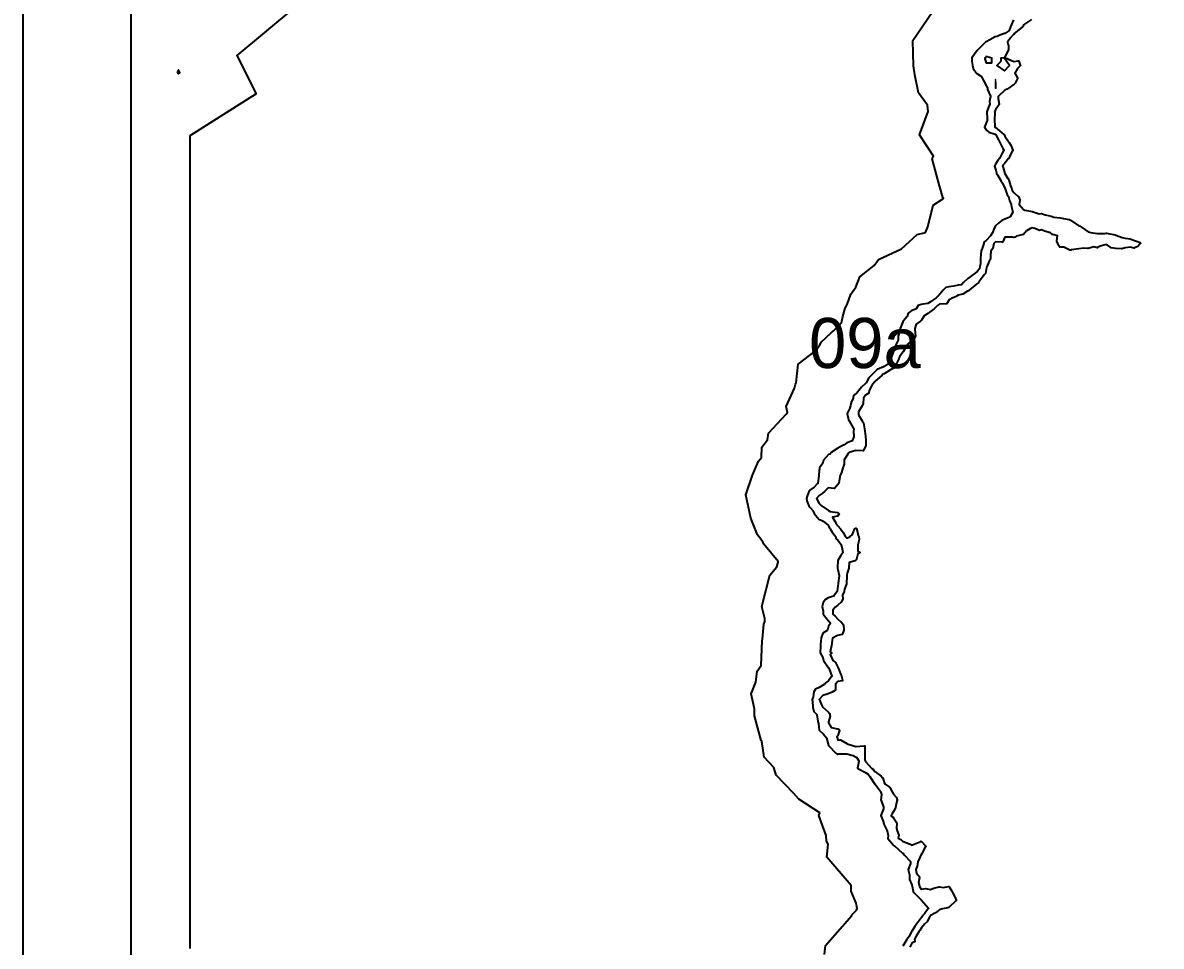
# Model space of a CAD drawing. Header units: millimetres. Extents: x 0 to 500, y 0 to 700.
# Drawn here: x 0 to 136.4, y 362.8 to 473.4 of the extents above; entities that cross this region are included whole.
import ezdxf
from ezdxf.enums import TextEntityAlignment as Align

# ---------------------------------------------------------------- set-up
doc = ezdxf.new("R2010")
doc.units = ezdxf.units.MM
for name, color, linetype in [('CORTE', 1, 'Continuous'), ('GRABADO', 5, 'Continuous'), ('HOJA', 8, 'Continuous')]:
    doc.layers.add(name, color=color, linetype=linetype)

msp = doc.modelspace()

# ---------------------------------------------------------------- linework, layer by layer
at = {"layer": 'CORTE'}
for points in [[(36.05, 478.17), (25.62, 469.48), (27.94, 464.87), (20, 459.84), (20, 459.45), (20, 458.71), (20, 453.52), (20, 452.49), (20, 447.28), (20, 446.22), (20, 445.54), (20, 439.45), (20, 438.8), (20, 432.34), (20, 431.48), (20, 430.64), (20, 429.8), (20, 428.92), (20, 428.03), (20, 427.17), (20, 426.34), (20, 425.48), (20, 424.66), (20, 423.81), (20, 422.99), (20, 422.19), (20, 421.24), (20, 419.52), (20, 418.73), (20, 413.61), (20, 412.84), (20, 410.29), (20, 409.54), (20, 406.15), (20, 405.42), (20, 402.89), (20, 402.17), (20, 401.33), (20, 400.62), (20, 398.94), (20, 398.24), (20, 395.74), (20, 395.05), (20, 394.22), (20, 393.84), (20, 392.56), (20, 390.07), (20, 389.4), (20, 388.41), (20, 384.25), (20, 383.61), (20, 374.82), (20, 374), (20, 372.35), (20, 371.54), (20, 369.9), (20, 369.1), (20, 367.46), (20, 366.71), (20, 365.89), (20, 365.04), (20, 364.19), (20, 363.32), (20, 362.5)], [(96.02, 361.75), (96.16, 362.85), (99.28, 366.44), (99.31, 366.52), (99.68, 366.9), (99.84, 367.09), (99.95, 367.26), (99.8, 367.92), (99.2, 369.36), (99.2, 370.03), (96.31, 373.43), (96.47, 374.97), (96.27, 375.33), (96.21, 376.03), (95.35, 378.43), (95.46, 378.73), (92.96, 380.39), (92.34, 381.04), (90.23, 383.24), (89.97, 384.19), (88.78, 385.4), (88.53, 387.28), (88.42, 387.39), (87.65, 390.37), (87.62, 391.19), (87.22, 393), (87.81, 394.39), (87.95, 395.7), (88.42, 396.39), (88.55, 399.38), (88.58, 399.55), (88.75, 401.34), (88.87, 401.65), (88.87, 402.03), (88.52, 403.44), (89.47, 407.23), (90.3, 408.21), (90.46, 408.76), (90.46, 408.86), (88.76, 410.91), (88.64, 411.2), (87.99, 412.06), (87.2, 414.04), (86.58, 416.85), (87.41, 419.19), (88.1, 420.86), (88.46, 421.32), (88.52, 422.53), (89.18, 423.43), (89.3, 424.22), (91.45, 426.51), (91.58, 426.71), (91.44, 427.41), (92.42, 429.6), (92.54, 430.09), (92.61, 430.25), (92.85, 432.5), (94.92, 434.05), (95.31, 434.58), (95.4, 434.65), (95.66, 435.17), (96.82, 436.23), (97.09, 436.5), (98.04, 437.46), (98.22, 438.2), (98.5, 439.19), (98.72, 439.66), (99.18, 440.86), (99.77, 441.71), (100.27, 442.95), (101.99, 444.3), (102.47, 445.05), (105.26, 446.29), (107.14, 448.04), (108.13, 448.28), (108.38, 448.93), (109.04, 451.55), (110.27, 452.33), (110.18, 452.47), (109.9, 453.47), (109.79, 453.84), (108.9, 457.11), (109.08, 457.43), (107.41, 459.98), (108.43, 462.77), (108.37, 463.52), (107.27, 465.01), (106.84, 467.15), (106.7, 468.22), (106.59, 471.26), (108.93, 474.65)], [(13, 361.73), (13, 363.19), (13, 363.88), (13, 364.62), (13, 365.39), (13, 366.16), (13, 366.92), (13, 367.65), (13, 368.32), (13, 369.79), (13, 370.5), (13, 371.97), (13, 372.7), (13, 374.17), (13, 374.91), (13, 389.01), (13, 389.59), (13, 393.3), (13, 394.2), (13, 394.79), (13, 397.02), (13, 398.17), (13, 398.51), (13, 399.25), (13, 399.86), (13, 402.1), (13, 402.73), (13, 404.23), (13, 404.86), (13, 405.62), (13, 406.26), (13, 408.53), (13, 409.18), (13, 412.21), (13, 412.89), (13, 415.17), (13, 415.86), (13, 420.44), (13, 421.15), (13, 422.68), (13, 423.53), (13, 424.25), (13, 424.98), (13, 425.74), (13, 426.48), (13, 427.25), (13, 427.99), (13, 428.76), (13, 429.55), (13, 430.34), (13, 431.09), (13, 431.85), (13, 432.61), (13, 444.63), (13, 445.22), (13, 450.66), (13, 451.27), (13, 452.22), (13, 456.89), (13, 457.8), (13, 462.45), (13, 463.11), (13, 466.22), (13, 466.89), (13, 470.8), (13, 471.66), (13, 472.44), (13, 473.3), (13, 474.15)], [(120.81, 473.78), (119.86, 473.14), (119.8, 472.95), (119.8, 472.94), (119.79, 472.93), (119.79, 472.93), (119.78, 472.92), (119.78, 472.92), (119.77, 472.91), (119.7, 472.86), (118.74, 472.12), (118.69, 472), (118.69, 472), (118.69, 471.99), (118.69, 471.99), (118.68, 471.98), (118.67, 471.98), (118.67, 471.97), (118.61, 471.93), (118.29, 471.57), (117.95, 471.05), (118.03, 470.75), (118.04, 470.75), (118.04, 470.74), (118.04, 470.74), (118.04, 470.14), (118.04, 470.13), (118.04, 470.12), (118.03, 470.12), (118.03, 470.11), (118.03, 470.11), (117.63, 469.28), (117.63, 469.28), (117.63, 469.27), (117.62, 469.27), (117.62, 469.26), (117.61, 469.26), (117.61, 469.25), (117.53, 469.21), (117.53, 469.2), (117.52, 469.2), (117.51, 469.2), (117.51, 469.2), (117.14, 469.15), (117.14, 468.79), (117.14, 468.78), (117.13, 468.77), (117.13, 468.76), (117.13, 468.76), (117.13, 468.75), (117.12, 468.75), (117.12, 468.74), (117.11, 468.73), (116.65, 468.29), (117.56, 467.62), (118.16, 468.29), (117.61, 469.09), (117.6, 469.09), (117.6, 469.1), (117.6, 469.1), (117.6, 469.11), (117.59, 469.12), (117.59, 469.12), (117.59, 469.13), (117.59, 469.14), (117.6, 469.15), (117.6, 469.15), (117.6, 469.16), (117.61, 469.17), (117.61, 469.17), (117.61, 469.18), (117.62, 469.18), (117.62, 469.19), (117.63, 469.19), (117.64, 469.19), (117.64, 469.2), (117.65, 469.2), (117.66, 469.2), (117.66, 469.2), (117.67, 469.2), (117.68, 469.2), (117.69, 469.2), (117.7, 469.2), (118.69, 468.74), (119.23, 468.83), (119.24, 468.83), (119.24, 468.83), (119.25, 468.83), (119.26, 468.82), (119.27, 468.82), (119.27, 468.82), (119.28, 468.82), (119.29, 468.81), (119.29, 468.81), (119.3, 468.8), (119.3, 468.8), (119.31, 468.79), (119.31, 468.78), (119.31, 468.78), (119.47, 468.31), (119.47, 468.3), (119.48, 468.3), (119.48, 468.29), (119.48, 468.28), (119.48, 468.27), (119.47, 468.27), (119.47, 468.26), (119.47, 468.25), (119.47, 468.25), (119.46, 468.24), (119.46, 468.23), (119.45, 468.23), (119.13, 467.91), (118.83, 467.36), (119.14, 466.79), (119.14, 466.78), (119.14, 466.78), (119.14, 466.77), (119.14, 466.76), (119.14, 466.75), (119.14, 466.75), (119.14, 466.74), (119.14, 466.73), (119.14, 466.72), (118.96, 466.41), (118.95, 466.26), (118.95, 466.26), (118.95, 466.25), (118.94, 466.24), (118.94, 466.24), (118.94, 466.23), (118.94, 466.23), (118.93, 466.22), (118.73, 466.02), (118.73, 466.02), (118.72, 466.02), (117.89, 465.44), (117.89, 465.44), (117.71, 465.35), (117.61, 465.3), (116.81, 464.55), (116.83, 464.34), (116.95, 463.66), (116.95, 463.66), (116.95, 463.65), (116.95, 463.65), (116.95, 463.64), (116.95, 463.63), (116.95, 463.62), (116.94, 463.62), (116.94, 463.61), (116.52, 462.98), (116.43, 462.78), (116.4, 462.72), (116.41, 462.63), (116.41, 462.62), (116.38, 461.8), (116.44, 460.95), (116.44, 460.94), (116.44, 460.94), (116.44, 460.93), (116.44, 460.92), (116.44, 460.91), (116.43, 460.91), (116.42, 460.89), (116.43, 460.88), (116.48, 460.87), (116.49, 460.86), (116.49, 460.86), (116.5, 460.86), (116.5, 460.85), (117.52, 460), (117.53, 460), (117.53, 459.99), (117.54, 459.99), (117.54, 459.98), (117.57, 459.93), (117.63, 459.81), (118.14, 459.06), (118.14, 459.06), (118.34, 458.72), (118.34, 458.71), (118.34, 458.71), (118.56, 458.12), (118.56, 458.11), (118.56, 458.1), (118.56, 458.1), (118.56, 458.09), (118.56, 458.08), (118.56, 458.07), (118.56, 458.07), (118.56, 458.06), (118.55, 458.06), (118.25, 457.55), (118.08, 457.14), (118.08, 457.13), (118.07, 457.13), (118.07, 457.12), (117.63, 456.56), (117.62, 456.56), (117.44, 456.36), (117.36, 456.23), (117.41, 456.07), (117.62, 455.35), (117.63, 455.33), (117.99, 454.72), (118, 454.72), (118.13, 454.42), (118.13, 454.41), (118.31, 453.85), (118.45, 453.49), (118.51, 453.3), (118.73, 453.03), (119.23, 452.59), (119.23, 452.59), (119.24, 452.58), (119.25, 452.57), (119.25, 452.57), (119.4, 452.17), (119.4, 452.17), (119.4, 452.16), (119.4, 452.15), (119.4, 452.15), (119.4, 452.14), (119.32, 451.63), (119.84, 451.03), (120.02, 450.93), (120.92, 450.77), (121.02, 450.76), (121.02, 450.76), (121.03, 450.75), (121.72, 450.51), (122.01, 450.54), (122.01, 450.54), (122.02, 450.54), (122.03, 450.54), (122.03, 450.54), (122.47, 450.39), (123.15, 450.21), (123.48, 450.11), (124.25, 450.04), (124.25, 450.04), (125.28, 449.83), (125.28, 449.83), (125.35, 449.81), (125.35, 449.81), (125.36, 449.81), (125.37, 449.8), (125.39, 449.79), (125.49, 449.74), (125.49, 449.74), (126.5, 449.08), (126.64, 449.02), (126.64, 449.02), (126.65, 449.02), (126.66, 449.01), (126.66, 449.01), (126.79, 448.89), (127.6, 448.33), (127.93, 448.26), (128.69, 448.15), (129.58, 448.15), (129.79, 448.19), (129.8, 448.19), (129.81, 448.19), (129.81, 448.19), (129.82, 448.19), (129.99, 448.13), (130.82, 447.98), (130.82, 447.98), (130.93, 447.95), (130.93, 447.95), (131.67, 447.66), (132.03, 447.57), (132.62, 447.49), (132.62, 447.49), (132.63, 447.49), (133.15, 447.3), (133.38, 447.23), (133.38, 447.23), (133.81, 447.05), (133.81, 447.04), (133.82, 447.04), (133.82, 447.04), (133.83, 447.03), (133.83, 447.02), (133.84, 447.02), (133.84, 447.01), (133.85, 447), (133.85, 447), (133.85, 446.99), (133.85, 446.99), (133.85, 446.98), (133.85, 446.97), (133.85, 446.96), (133.85, 446.95), (133.85, 446.95), (133.84, 446.94), (133.84, 446.94), (133.84, 446.93), (133.57, 446.61), (133.56, 446.61), (133.56, 446.6), (133.55, 446.6), (133.55, 446.59), (133.16, 446.41), (133.16, 446.41), (133.14, 446.4), (133.13, 446.4), (133.13, 446.4), (133.12, 446.4), (132.64, 446.49), (132.03, 446.42), (131.63, 446.31), (131.62, 446.31), (131.61, 446.31), (130.9, 446.36), (130.9, 446.36), (130.34, 446.44), (130.33, 446.44), (130.33, 446.44), (130.32, 446.45), (130.31, 446.45), (129.78, 446.82), (129.03, 446.64), (128.72, 446.45), (128.72, 446.44), (128.7, 446.44), (128.69, 446.44), (128.69, 446.44), (128.68, 446.44), (128.67, 446.44), (128.67, 446.44), (128.26, 446.54), (127.59, 446.34), (127.58, 446.34), (127.58, 446.34), (127.57, 446.34), (127.09, 446.38), (126.47, 446.31), (125.58, 446.17), (125.58, 446.16), (125.35, 446.16), (125.34, 446.17), (125.33, 446.17), (125.33, 446.17), (125.32, 446.17), (125.32, 446.17), (124.69, 446.51), (124.23, 446.51), (124.22, 446.51), (124.22, 446.51), (124.21, 446.52), (124.2, 446.52), (124.2, 446.52), (124.19, 446.53), (124.18, 446.53), (124.18, 446.54), (124, 446.79), (123.99, 446.8), (123.99, 446.8), (123.99, 446.81), (123.99, 446.82), (123.99, 446.82), (123.98, 446.96), (123.86, 447.21), (123.85, 447.21), (123.85, 447.22), (123.85, 447.23), (123.85, 447.24), (123.85, 447.24), (123.85, 447.25), (123.94, 447.85), (123.34, 448.03), (123.34, 448.03), (123.33, 448.04), (123.32, 448.04), (123.09, 448.21), (122.38, 448.43), (122.38, 448.43), (122.01, 448.59), (121.75, 448.52), (121.75, 448.52), (121.74, 448.52), (121.73, 448.52), (121.72, 448.52), (121.72, 448.52), (121.71, 448.53), (121.2, 448.76), (120.91, 448.84), (120.71, 448.76), (120.23, 448.45), (119.84, 448.04), (119.84, 448.04), (119.84, 448.04), (119.83, 448.03), (119.82, 448.03), (119.82, 448.03), (119.81, 448.02), (119.02, 447.84), (118.88, 447.72), (118.87, 447.72), (118.87, 447.71), (118.86, 447.71), (118.85, 447.71), (118.7, 447.66), (118.69, 447.66), (118.68, 447.66), (118.67, 447.66), (118.66, 447.66), (118.52, 447.7), (117.62, 447.7), (117.38, 447.16), (117.38, 447.15), (117.37, 447.15), (117.37, 447.14), (117.36, 447.14), (117.36, 447.13), (117.35, 447.13), (117.34, 447.12), (117.34, 447.12), (117.33, 447.12), (117.32, 447.12), (117.32, 447.12), (117.31, 447.12), (116.49, 447.16), (116.3, 446.94), (116.17, 446.33), (116.17, 446.33), (116.16, 446.32), (116.16, 446.31), (116.16, 446.31), (115.94, 446.02), (115.9, 445.53), (115.9, 445.12), (115.9, 445.12), (115.9, 445.11), (115.9, 445.1), (115.9, 445.1), (115.9, 445.09), (115.89, 445.09), (115.73, 444.83), (115.45, 444.17), (115.42, 444.08), (115.29, 443.36), (115.29, 443.36), (115.29, 443.35), (115.29, 443.34), (115.28, 443.33), (115.2, 443.23), (114.79, 442.71), (114.5, 442.3), (114.5, 442.3), (114.49, 442.29), (114.39, 442.2), (114.39, 442.2), (114.38, 442.19), (114.38, 442.19), (114.28, 442.13), (113.36, 441.37), (113.29, 441.28), (113.29, 441.28), (113.28, 441.27), (113.27, 441.27), (113.27, 441.26), (113.26, 441.26), (113.26, 441.26), (113.15, 441.22), (112.6, 440.89), (112.59, 440.88), (112.58, 440.88), (112.58, 440.88), (112.04, 440.74), (111.82, 440.62), (111.82, 440.61), (111.4, 440.43), (110.95, 440.18), (110.69, 439.76), (110.68, 439.75), (110.68, 439.74), (110.67, 439.74), (110.67, 439.74), (110.66, 439.73), (110.65, 439.73), (110.65, 439.73), (110.64, 439.72), (110.63, 439.72), (110.63, 439.72), (109.81, 439.69), (109.56, 439.51), (109.17, 439.14), (109.17, 439.13), (108.72, 438.81), (108.38, 438.58), (108.38, 438.58), (107.96, 438.3), (107.63, 437.77), (107.62, 437.77), (107.62, 437.76), (107.62, 437.76), (107.51, 437.66), (107.51, 437.66), (106.99, 437.27), (106.84, 436.78), (106.89, 436.17), (106.92, 435.87), (106.92, 435.86), (106.92, 435.85), (106.92, 435.85), (106.92, 435.84), (106.92, 435.84), (106.91, 435.83), (106.8, 435.59), (106.79, 435.59), (106.79, 435.58), (106.79, 435.58), (106.78, 435.57), (106.77, 435.57), (106.77, 435.56), (106.5, 435.42), (106, 434.89), (105.8, 434.57), (105.43, 433.97), (105.4, 433.93), (105.4, 433.93), (105.01, 433.38), (104.89, 433.05), (104.89, 433.05), (104.47, 432.27), (104.42, 432.13), (104.42, 432.13), (104.42, 432.12), (104.41, 432.11), (104.41, 432.11), (104.35, 432.05), (104.35, 432.04), (104.35, 432.04), (104.28, 431.98), (104.27, 431.98), (104.26, 431.97), (103.91, 431.8), (103.15, 431.35), (103.15, 431.34), (103.02, 431.29), (102.91, 431.18), (102.06, 430.4), (101.98, 430.33), (101.95, 430.27), (101.94, 430.26), (101.94, 430.26), (101.68, 429.94), (101.39, 429.35), (101.35, 429.05), (101.35, 429.04), (101.35, 429.03), (101.34, 429.03), (101.34, 429.02), (101.34, 429.02), (101.33, 429.01), (101.33, 429), (101.32, 429), (100.95, 428.77), (100.69, 428.42), (100.65, 427.78), (100.65, 427.78), (100.65, 427.77), (100.64, 427.76), (100.53, 427.49), (100.53, 427.49), (100.1, 426.78), (100.1, 426.6), (100.1, 426.59), (100.1, 426.59), (100.08, 426.43), (100.53, 425.71), (100.68, 425.48), (100.69, 425.47), (100.69, 425.47), (100.69, 425.46), (100.69, 425.46), (100.8, 424.76), (100.94, 423.85), (100.94, 423.85), (100.94, 423.82), (100.94, 423.82), (100.94, 423.81), (100.94, 423.8), (100.94, 423.8), (100.94, 423.78), (100.97, 423.4), (100.97, 423.4), (100.99, 422.89), (100.99, 422.89), (100.99, 422.88), (100.99, 422.88), (100.97, 422.77), (100.96, 422.77), (100.96, 422.76), (100.7, 422.15), (100.7, 422.15), (100.69, 422.14), (100.69, 422.14), (100.69, 422.13), (100.68, 422.12), (100.67, 422.12), (100.67, 422.12), (100.66, 422.11), (100.65, 422.11), (100.64, 422.11), (100.64, 422.11), (100.63, 422.11), (99.79, 422.14), (98.96, 421.9), (98.87, 421.8), (98.73, 421.57), (98.73, 421.57), (98.36, 421.02), (98.36, 420.44), (98.36, 420.43), (98.35, 420.43), (98.35, 420.42), (98.35, 420.41), (98.35, 420.41), (98.2, 420.09), (98.06, 419.53), (98.06, 419.52), (98.06, 419.51), (97.88, 419.16), (97.85, 419), (97.72, 418.25), (97.72, 418.24), (97.71, 418.23), (97.71, 418.23), (97.71, 418.22), (97.62, 418.09), (97.62, 418.09), (97.23, 417.61), (97.23, 417.6), (97.22, 417.6), (97.22, 417.59), (97.21, 417.59), (97.2, 417.59), (97.2, 417.58), (97.19, 417.58), (97.18, 417.58), (97.18, 417.58), (97.17, 417.58), (97.16, 417.58), (96.47, 417.68), (96.07, 417.28), (96.07, 417.28), (95.73, 416.98), (95.73, 416.98), (95.39, 416.75), (95.08, 416.4), (95.4, 415.79), (95.53, 415.64), (95.62, 415.54), (96.49, 414.96), (96.71, 414.83), (97.57, 414.73), (97.57, 414.73), (97.58, 414.73), (97.59, 414.73), (97.59, 414.72), (97.6, 414.72), (97.73, 414.61), (97.73, 414.61), (97.74, 414.6), (97.74, 414.6), (97.75, 414.59), (97.75, 414.58), (97.75, 414.58), (97.75, 414.57), (97.76, 414.56), (97.76, 414.56), (97.76, 414.55), (97.76, 414.54), (97.75, 414.53), (97.75, 414.53), (97.75, 414.52), (97.75, 414.52), (97.62, 414.32), (97.62, 414.31), (97.61, 414.31), (97.61, 414.3), (97.6, 414.3), (97.6, 414.29), (97.59, 414.29), (97.58, 414.29), (97.58, 414.29), (96.98, 414.16), (97.27, 413.67), (97.28, 413.66), (97.28, 413.66), (97.36, 413.44), (97.62, 413.13), (97.95, 412.75), (97.95, 412.75), (98.24, 412.34), (98.24, 412.33), (98.53, 411.82), (98.69, 411.63), (99.08, 411.84), (99.39, 412.1), (99.61, 412.73), (99.61, 412.73), (99.62, 412.74), (99.62, 412.75), (99.63, 412.76), (99.64, 412.76), (99.74, 412.83), (99.75, 412.83), (99.75, 412.84), (99.76, 412.84), (99.77, 412.84), (99.77, 412.84), (99.78, 412.84), (99.79, 412.84), (99.8, 412.84), (99.8, 412.84), (99.81, 412.84), (99.82, 412.83), (99.82, 412.83), (99.83, 412.83), (99.83, 412.82), (99.84, 412.82), (99.89, 412.75), (99.9, 412.74), (99.9, 412.73), (99.91, 412.72), (99.91, 412.72), (100.04, 411.96), (100.14, 411.82), (100.14, 411.81), (100.14, 411.8), (100.15, 411.8), (100.15, 411.79), (100.19, 411.51), (100.19, 411.5), (100.19, 411.5), (100.19, 411.49), (100.19, 411.48), (100.01, 410.84), (100.01, 410.1), (100.22, 409.99), (100.23, 409.99), (100.23, 409.98), (100.24, 409.98), (100.24, 409.97), (100.25, 409.97), (100.25, 409.96), (100.26, 409.95), (100.26, 409.95), (100.26, 409.94), (100.26, 409.93), (100.26, 409.92), (100.26, 409.92), (100.26, 409.91), (100.26, 409.9), (100.25, 409.89), (100.25, 409.89), (100.25, 409.88), (100.24, 409.87), (100.24, 409.87), (100.23, 409.86), (100.23, 409.86), (100.22, 409.86), (100, 409.75), (99.85, 409.12), (99.85, 409.11), (99.85, 409.11), (99.85, 409.1), (99.84, 409.09), (99.84, 409.09), (99.71, 408.95), (99.71, 408.94), (99.7, 408.94), (99.7, 408.93), (99.69, 408.93), (99.68, 408.93), (99.68, 408.93), (98.99, 408.73), (98.93, 408.06), (98.93, 408.06), (98.93, 408.05), (98.74, 407.46), (98.68, 407.2), (98.69, 407.16), (98.69, 407.15), (98.69, 407.14), (98.69, 407.14), (98.69, 407.09), (98.65, 406.21), (98.65, 406.21), (98.65, 406.2), (98.65, 406.19), (98.41, 405.55), (98.38, 405.28), (98.38, 405.28), (98.38, 405.27), (98.38, 405.26), (98.17, 404.8), (98.22, 404.37), (98.22, 404.37), (98.22, 404.36), (98.22, 404.35), (98.22, 404.34), (98.21, 404.34), (98.21, 404.33), (98.03, 403.99), (98.03, 403.99), (98.02, 403.98), (98.02, 403.98), (98.01, 403.97), (97.61, 403.61), (97.6, 403.61), (97.29, 403.39), (97.02, 403), (97.02, 402.55), (97.3, 402.32), (97.3, 402.31), (97.31, 402.31), (97.61, 401.96), (97.99, 401.64), (98, 401.64), (98, 401.64), (98.3, 401.28), (98.3, 401.27), (98.31, 401.26), (98.31, 401.25), (98.31, 401.25), (98.31, 401.24), (98.31, 401.23), (98.34, 400.66), (98.34, 400.66), (98.34, 400.65), (98.34, 400.64), (98.34, 400.64), (98.19, 400.17), (98.18, 400.16), (98.18, 400.16), (98.18, 400.15), (98.17, 400.15), (98.17, 400.14), (98.16, 400.14), (98.16, 400.13), (98.15, 400.13), (98.14, 400.12), (97.58, 399.98), (96.96, 399.68), (96.93, 399.38), (96.88, 398.8), (96.88, 398.79), (96.69, 398.04), (96.84, 397.94), (96.84, 397.94), (96.84, 397.93), (96.85, 397.93), (96.85, 397.92), (96.86, 397.92), (96.86, 397.91), (96.86, 397.9), (96.86, 397.89), (96.87, 397.89), (96.87, 397.88), (96.87, 397.87), (96.86, 397.87), (96.86, 397.86), (96.86, 397.85), (96.86, 397.85), (96.85, 397.84), (96.85, 397.83), (96.84, 397.83), (96.84, 397.82), (96.84, 397.82), (96.7, 397.72), (97, 397), (97.31, 396.77), (97.32, 396.77), (97.32, 396.76), (97.33, 396.76), (97.33, 396.75), (97.63, 396.19), (97.63, 396.19), (97.69, 396.06), (97.69, 396.05), (97.93, 395.39), (98.07, 395.14), (98.07, 395.13), (98.07, 395.13), (98.07, 395.12), (98.19, 394.65), (98.19, 394.65), (98.19, 394.64), (98.19, 394.63), (98.19, 394.63), (98.19, 394.62), (98.19, 394.61), (98.19, 394.61), (98.18, 394.6), (98.18, 394.59), (98.17, 394.59), (98.17, 394.58), (98.16, 394.58), (98.16, 394.57), (98.15, 394.57), (98.14, 394.56), (98.13, 394.56), (97.6, 394.48), (97.35, 394.15), (97.35, 393.49), (97.35, 393.48), (97.35, 393.47), (97.34, 393.47), (97.34, 393.46), (97.34, 393.45), (97.33, 393.45), (97.33, 393.44), (97.32, 393.43), (97.32, 393.43), (97.32, 393.43), (96.95, 393.19), (96.94, 393.18), (96.94, 393.18), (96.47, 392.99), (96.47, 392.99), (95.82, 392.81), (95.4, 392.32), (95.4, 392.32), (95.41, 392.28), (95.67, 391.66), (95.8, 391.44), (96.5, 390.78), (96.64, 390.63), (96.64, 390.63), (96.65, 390.62), (96.65, 390.61), (96.66, 390.6), (96.66, 390.6), (96.66, 390.59), (96.66, 390.58), (96.66, 390.48), (96.69, 390.34), (96.69, 390.34), (96.69, 390.33), (96.69, 390.32), (96.69, 390.32), (96.69, 390.31), (96.52, 389.63), (96.5, 389.55), (96.51, 389.53), (96.84, 388.97), (97.58, 388.8), (97.58, 388.8), (97.59, 388.79), (97.6, 388.79), (97.77, 388.68), (97.77, 388.68), (97.78, 388.67), (97.78, 388.67), (97.79, 388.66), (97.79, 388.65), (97.79, 388.65), (97.8, 388.64), (97.8, 388.63), (97.8, 388.63), (97.8, 388.62), (97.8, 388.61), (97.8, 388.6), (97.8, 388.6), (97.63, 388.01), (97.63, 388), (97.63, 387.99), (97.62, 387.99), (97.62, 387.98), (97.49, 387.82), (97.55, 387.73), (97.55, 387.73), (97.56, 387.72), (97.56, 387.71), (97.56, 387.71), (97.57, 387.66), (97.62, 387.44), (97.87, 387.49), (97.87, 387.5), (97.88, 387.5), (97.89, 387.5), (97.9, 387.49), (97.91, 387.49), (97.91, 387.49), (97.92, 387.49), (98.71, 387.03), (98.84, 386.95), (99.25, 386.84), (99.79, 386.67), (100.79, 386.76), (100.8, 386.76), (100.81, 386.76), (100.81, 386.76), (100.82, 386.76), (100.83, 386.75), (100.84, 386.75), (100.84, 386.75), (100.84, 386.74), (100.85, 386.74), (100.86, 386.73), (100.86, 386.73), (100.86, 386.72), (100.87, 386.71), (100.87, 386.71), (100.87, 386.7), (100.87, 386.69), (100.87, 386.69), (100.87, 385.01), (100.91, 384.95), (100.92, 384.95), (100.92, 384.94), (100.92, 384.93), (100.92, 384.92), (100.92, 384.92), (100.92, 384.91), (100.92, 384.91), (100.92, 384.9), (100.92, 384.89), (100.95, 384.87), (100.95, 384.87), (101.68, 384.04), (101.89, 383.92), (101.89, 383.91), (101.9, 383.91), (101.9, 383.9), (101.91, 383.9), (102.06, 383.69), (102.79, 383.12), (102.97, 382.95), (102.98, 382.95), (102.98, 382.94), (102.99, 382.93), (102.99, 382.93), (102.99, 382.92), (103.18, 382.37), (103.3, 382.18), (103.81, 381.81), (103.82, 381.8), (103.83, 381.79), (103.83, 381.79), (103.83, 381.78), (104.11, 381.24), (104.29, 380.96), (104.62, 380.61), (104.62, 380.61), (104.63, 380.6), (104.63, 380.59), (104.63, 380.59), (104.64, 380.58), (104.72, 380.3), (104.72, 380.3), (104.72, 380.29), (104.72, 380.28), (104.72, 380.27), (104.72, 380.27), (104.72, 380.26), (104.64, 379.98), (104.53, 379.34), (104.53, 379.33), (104.53, 379.33), (104.52, 379.32), (104.29, 378.9), (104.29, 378.89), (104.09, 378.57), (104.02, 378.43), (104.08, 378.3), (104.27, 378.17), (104.28, 378.17), (104.28, 378.16), (104.29, 378.16), (104.29, 378.15), (104.67, 377.54), (104.67, 377.53), (104.68, 377.52), (104.68, 377.52), (104.68, 377.51), (104.68, 377.5), (104.68, 377.5), (104.63, 376.86), (104.73, 376.6), (104.93, 376.07), (104.93, 376.07), (104.94, 376.06), (104.94, 376.05), (104.94, 376.05), (104.94, 376.04), (104.94, 376.03), (104.93, 376.03), (104.83, 375.69), (105.16, 375.54), (105.17, 375.54), (105.18, 375.53), (105.18, 375.53), (105.38, 375.34), (106.27, 374.97), (106.46, 374.88), (106.58, 374.92), (107.54, 375.32), (107.54, 375.32), (107.55, 375.32), (107.56, 375.33), (107.57, 375.33), (107.57, 375.33), (107.58, 375.32), (107.59, 375.32), (107.6, 375.32), (107.61, 375.31), (107.61, 375.31), (107.62, 375.3), (108.12, 374.77), (108.12, 374.77), (108.12, 374.76), (108.13, 374.76), (108.13, 374.75), (108.13, 374.74), (108.14, 374.73), (108.14, 374.73), (108.14, 374.72), (108.14, 374.71), (108.13, 374.71), (108.13, 374.7), (108.13, 374.69), (108.13, 374.69), (107.63, 373.79), (107.62, 373.78), (107.62, 373.78), (107.62, 373.78), (107.61, 373.77), (107.61, 373.77), (107.61, 373.76), (107.61, 373.75), (107.61, 373.75), (107.22, 372.85), (107.13, 372.35), (107.12, 372.35), (107.12, 372.34), (106.95, 371.94), (107.06, 371.5), (107.39, 371.06), (107.39, 371.05), (107.4, 371.05), (107.4, 371.04), (107.4, 371.04), (107.4, 371.03), (107.4, 371.02), (107.4, 371.01), (107.4, 371.01), (107.4, 371), (107.26, 370.41), (107.35, 370.11), (107.35, 370.11), (107.39, 369.92), (107.6, 369.61), (108.15, 369.68), (108.16, 369.68), (108.67, 369.56), (109.25, 369.74), (109.76, 369.89), (109.77, 369.89), (109.78, 369.89), (109.79, 369.89), (109.79, 369.89), (109.8, 369.89), (110.24, 369.79), (110.88, 369.92), (110.89, 369.92), (110.9, 369.92), (110.91, 369.92), (110.91, 369.92), (110.92, 369.92), (110.93, 369.91), (110.93, 369.91), (110.94, 369.91), (110.95, 369.9), (110.95, 369.9), (110.96, 369.89), (110.96, 369.89), (111.24, 369.44), (111.24, 369.43), (111.37, 369.2), (111.67, 368.61), (111.68, 368.6), (111.79, 368.26), (111.79, 368.26), (111.8, 368.25), (111.8, 368.24), (111.8, 368.23), (111.8, 368.23), (111.79, 368.22), (111.79, 368.21), (111.79, 368.21), (111.78, 368.2), (111.78, 368.19), (111.78, 368.19), (111.77, 368.19), (110.95, 367.42), (110.94, 367.42), (110.94, 367.42), (110.93, 367.41), (110.78, 367.36), (110.78, 367.36), (110.15, 367.24), (109.82, 367.16), (109.33, 366.75), (109.32, 366.75), (109.32, 366.74), (108.72, 366.43), (108.65, 366.34), (108.35, 365.75), (108.35, 365.74), (108.34, 365.74), (108.34, 365.73), (108.01, 365.41), (107.62, 364.95), (107.43, 364.65), (107.33, 364.49), (107, 363.97), (106.81, 363.59), (106.84, 363.35), (106.84, 363.34), (106.84, 363.34), (106.84, 363.33), (106.84, 363.32), (106.84, 363.31), (106.83, 363.3), (106.83, 363.3), (106.82, 363.29), (106.82, 363.28), (106.81, 363.28), (106.81, 363.28), (106.8, 363.28), (106.5, 363.14), (106.24, 362.66)]]:
    msp.add_lwpolyline(points, dxfattribs=at)
for points in [[(115.24, 469.08), (115.4, 468.61), (116.08, 468.61), (116.08, 469.15), (115.52, 469.31), (115.39, 469.37), (115.35, 469.2), (115.23, 469.16), (115.24, 469.08)], [(116.53, 466.57), (116.51, 466.57), (116.5, 466.53), (116.53, 466.57)], [(116.51, 465.53), (116.55, 465.55), (116.55, 466.26), (116.51, 466.31), (116.51, 465.53)]]:
    msp.add_lwpolyline(points, close=True, dxfattribs=at)
at = {"layer": 'GRABADO'}
for points in [[(13, 362.5), (13, 363.32), (13, 364.19), (13, 365.04), (13, 365.89), (13, 366.71), (13, 367.46), (13, 369.1), (13, 369.9), (13, 371.54), (13, 372.35), (13, 374), (13, 374.82), (13, 383.61), (13, 384.25), (13, 388.41), (13, 389.4), (13, 390.07), (13, 392.56), (13, 393.84), (13, 394.22), (13, 395.05), (13, 395.74), (13, 398.24), (13, 398.94), (13, 400.62), (13, 401.33), (13, 402.17), (13, 402.89), (13, 405.42), (13, 406.15), (13, 409.54), (13, 410.29), (13, 412.84), (13, 413.61), (13, 418.73), (13, 419.52), (13, 421.24), (13, 422.19), (13, 422.99), (13, 423.81), (13, 424.66), (13, 425.48), (13, 426.34), (13, 427.17), (13, 428.03), (13, 428.92), (13, 429.8), (13, 430.64), (13, 431.48), (13, 432.34), (13, 438.8), (13, 439.45), (13, 445.54), (13, 446.22), (13, 447.28), (13, 452.49), (13, 453.52), (13, 458.71), (13, 459.45), (13, 462.92), (13, 463.68), (13, 468.04), (13, 469.01), (13, 469.88), (13, 470.84), (13, 471.79), (13, 472.57), (13, 488.16)], [(118.66, 473.74), (118.31, 472.89), (118.14, 472.47), (118.13, 472.46), (118.13, 472.46), (118.13, 472.45), (118.12, 472.45), (118.12, 472.44), (118.11, 472.44), (117.61, 472.09), (117.6, 472.09), (117.6, 472.09), (117.59, 472.09), (117.03, 471.92), (116.69, 471.75), (116.69, 471.75), (116.68, 471.75), (116.67, 471.75), (116.48, 471.71), (115.81, 471.35), (115.38, 471.1), (115.38, 471.09), (115.37, 471.09), (115.31, 471.07), (115.25, 471.01), (114.29, 470.09), (113.67, 469.19), (113.68, 468.81), (113.75, 468.3), (113.83, 467.92), (114.2, 467.4), (114.28, 467.31), (114.81, 466.94), (114.82, 466.94), (114.82, 466.93), (114.83, 466.93), (114.83, 466.92), (114.84, 466.92), (115.07, 466.47), (115.41, 465.81), (115.52, 465.64), (115.52, 465.63), (115.53, 465.63), (115.53, 465.62), (115.53, 465.61), (115.53, 465.6), (115.53, 465.6), (115.53, 465.51), (115.55, 465.41), (115.89, 464.61), (115.89, 464.6), (115.9, 464.59), (115.9, 464.58), (115.9, 464.58), (115.9, 464.57), (115.9, 464.57), (115.78, 463.95), (115.81, 463.66), (115.81, 463.66), (115.81, 463.65), (115.81, 463.64), (115.81, 463.63), (115.81, 463.63), (115.81, 463.62), (115.7, 463.39), (115.46, 462.72), (115.52, 461.89), (115.52, 461.88), (115.52, 461.8), (115.53, 461.71), (115.53, 461.71), (115.52, 461.7), (115.52, 461.7), (115.52, 461.69), (115.52, 461.68), (115.52, 461.68), (115.41, 461.5), (115.19, 460.88), (115.4, 460.56), (115.7, 460.27), (116.48, 460.05), (116.49, 460.05), (116.49, 460.04), (116.5, 460.04), (116.5, 460.04), (116.54, 460), (116.55, 460), (116.55, 459.99), (116.56, 459.99), (116.56, 459.98), (116.87, 459.35), (117.04, 459.06), (117.04, 459.05), (117.37, 458.35), (117.49, 458.13), (117.49, 458.12), (117.49, 458.12), (117.49, 458.11), (117.49, 458.1), (117.49, 458.09), (117.49, 458.09), (117.49, 458.08), (117.49, 458.07), (117.49, 458.07), (117.48, 458.06), (117.48, 458.06), (117.31, 457.79), (116.98, 457.13), (116.98, 457.13), (116.98, 457.12), (116.97, 457.12), (116.77, 456.91), (116.52, 456.47), (116.39, 456.23), (116.53, 455.72), (116.62, 455.41), (116.64, 455.35), (116.75, 455.16), (117.19, 454.43), (117.35, 454.19), (117.35, 454.19), (117.35, 454.18), (117.64, 453.49), (117.64, 453.49), (117.64, 453.48), (117.88, 452.78), (118.04, 452.58), (118.04, 452.58), (118.04, 452.57), (118.05, 452.56), (118.05, 452.56), (118.17, 452.12), (118.38, 451.64), (118.38, 451.63), (118.38, 451.62), (118.38, 451.62), (118.4, 451.33), (118.56, 450.7), (118.56, 450.69), (118.56, 450.69), (118.56, 450.68), (118.56, 450.67), (118.56, 450.66), (118.56, 450.66), (118.55, 450.65), (118.55, 450.64), (118.24, 450.14), (118.23, 450.13), (118.23, 450.13), (118.22, 450.12), (118.21, 450.12), (118.21, 450.11), (118.21, 450.11), (117.6, 449.85), (117.28, 449.69), (116.88, 449.38), (116.51, 449.06), (116.34, 448.8), (116.13, 448.21), (116.12, 448.2), (116.12, 448.2), (115.92, 447.86), (115.92, 447.86), (115.91, 447.86), (115.4, 447.3), (115.39, 447.3), (115.39, 447.29), (115.39, 447.29), (115.15, 447.14), (115.11, 446.96), (115.11, 446.95), (114.99, 446.6), (114.99, 446.6), (114.77, 446.04), (114.76, 445.67), (114.76, 445.67), (114.69, 445.12), (114.69, 444.52), (114.69, 444.51), (114.69, 444.5), (114.62, 444.18), (114.58, 443.95), (114.58, 443.95), (114.58, 443.94), (114.58, 443.93), (114.57, 443.92), (114.29, 443.58), (114.29, 443.57), (114.28, 443.56), (113.8, 443.21), (113.46, 442.97), (113.17, 442.75), (112.68, 442.29), (112.41, 442.01), (112.41, 442), (112.4, 442), (112.39, 441.99), (112.39, 441.99), (112.38, 441.99), (112.37, 441.98), (112.02, 441.95), (111.52, 441.85), (111.52, 441.85), (110.91, 441.75), (110.56, 441.66), (110.25, 441.37), (109.84, 440.88), (109.62, 440.63), (109.61, 440.62), (109.38, 440.43), (109.38, 440.43), (108.72, 439.97), (108.72, 439.97), (108.4, 439.76), (108.39, 439.76), (108.38, 439.76), (108.38, 439.76), (108.37, 439.76), (107.58, 439.66), (107.24, 439.51), (107, 439.13), (106.99, 439.12), (106.99, 439.12), (106.98, 439.11), (106.97, 439.1), (106.97, 439.1), (106.97, 439.1), (106.96, 439.1), (106.49, 438.92), (106.06, 438.59), (105.91, 438.2), (105.9, 438.19), (105.9, 438.19), (105.9, 438.18), (105.49, 437.67), (105.41, 437.55), (105.18, 436.95), (105.18, 436.95), (105.09, 436.76), (104.99, 436.42), (104.86, 435.85), (104.86, 435.4), (104.86, 435.39), (104.85, 435.39), (104.85, 435.38), (104.85, 435.37), (104.85, 435.37), (104.61, 434.9), (104.3, 434.18), (104.25, 434.03), (104.25, 434), (104.25, 433.97), (104.25, 433.97), (104.25, 433.96), (104.25, 433.95), (104.25, 433.95), (104.25, 433.94), (103.94, 433.06), (103.94, 433.05), (103.71, 432.61), (103.71, 432.6), (103.7, 432.59), (103.7, 432.59), (103.7, 432.59), (103.69, 432.58), (103.16, 432.21), (103.15, 432.21), (102.91, 432.09), (102.9, 432.09), (102.34, 431.85), (102.06, 431.57), (101.67, 431.18), (101.67, 431.18), (101.33, 430.87), (101.03, 430.27), (101.03, 430.26), (101.02, 430.26), (100.95, 430.17), (100.95, 430.16), (100.94, 430.16), (100.44, 429.75), (100.14, 429.33), (100.14, 429.33), (99.84, 428.99), (99.83, 428.98), (99.48, 428.72), (99.45, 428.44), (99.45, 428.43), (99.45, 428.43), (99.45, 428.42), (99.22, 427.9), (99.13, 427.51), (99.12, 427.5), (99.04, 427.25), (99.04, 427.24), (98.75, 426.59), (98.9, 425.83), (98.97, 425.71), (99.17, 425.34), (99.51, 424.78), (99.51, 424.78), (99.52, 424.77), (99.52, 424.76), (99.52, 424.76), (99.52, 424.75), (99.52, 424.74), (99.52, 424.74), (99.48, 424.43), (99.53, 423.82), (99.53, 423.82), (99.53, 423.81), (99.52, 423.8), (99.52, 423.8), (99.52, 423.79), (99.32, 423.31), (99.31, 423.3), (99.3, 423.29), (99.29, 423.28), (99.29, 423.27), (99.28, 423.27), (99.27, 423.27), (98.7, 423.06), (98.36, 422.83), (98.36, 422.83), (97.9, 422.58), (97.9, 422.58), (97.6, 422.43), (96.82, 421.91), (96.72, 421.75), (96.72, 421.74), (96.71, 421.74), (96.71, 421.74), (96.7, 421.73), (96.7, 421.73), (96.69, 421.72), (96.49, 421.65), (95.89, 421.01), (95.83, 420.67), (95.83, 420.67), (95.83, 420.66), (95.83, 420.65), (95.82, 420.65), (95.82, 420.64), (95.41, 420.09), (95.36, 419.22), (95.36, 419.18), (95.36, 419.18), (95.36, 419.17), (95.36, 419.16), (95.36, 419.16), (95.33, 419.11), (95.22, 418.25), (95.22, 418.24), (95.22, 418.23), (95.21, 418.23), (95.21, 418.22), (95.21, 418.21), (95.2, 418.21), (94.8, 417.77), (94.79, 417.77), (94.28, 417.39), (94.2, 417.3), (93.94, 416.67), (93.85, 416.4), (93.91, 416.11), (94.15, 415.52), (94.28, 415.34), (94.66, 414.92), (94.66, 414.91), (94.67, 414.91), (94.67, 414.9), (94.8, 414.59), (95.38, 413.9), (95.54, 413.85), (95.54, 413.85), (95.55, 413.85), (95.86, 413.7), (95.86, 413.69), (95.87, 413.69), (96.5, 413.16), (96.5, 413.16), (96.51, 413.16), (96.51, 413.15), (96.51, 413.14), (96.52, 413.14), (96.63, 412.83), (96.7, 412.75), (96.7, 412.75), (96.95, 412.38), (97.38, 411.82), (97.38, 411.82), (97.38, 411.81), (97.39, 411.8), (97.39, 411.8), (97.39, 411.79), (97.39, 411.78), (97.39, 411.77), (97.39, 411.6), (97.61, 411.4), (97.61, 411.4), (97.62, 411.39), (98.01, 410.89), (98.01, 410.89), (98.01, 410.88), (98.01, 410.88), (98.02, 410.87), (98.14, 410.36), (98.21, 409.94), (98.21, 409.93), (98.21, 409.92), (98.21, 409.92), (98.21, 409.91), (98.21, 409.9), (98.21, 409.89), (98.2, 409.89), (98.2, 409.88), (97.99, 409.58), (97.63, 408.97), (97.58, 408.11), (97.58, 408.11), (97.58, 408.1), (97.57, 408.09), (97.57, 408.07), (97.57, 408.05), (97.63, 407.9), (97.63, 407.89), (97.63, 407.89), (97.77, 407.16), (97.77, 407.15), (97.78, 407.14), (97.77, 407.14), (97.67, 406.24), (97.67, 406.21), (97.67, 406.21), (97.67, 406.2), (97.67, 406.19), (97.66, 406.18), (97.63, 405.92), (97.63, 405.92), (97.53, 405.28), (97.53, 405.27), (97.53, 405.27), (97.52, 405.26), (97.52, 405.25), (97.52, 405.25), (97.14, 404.72), (97.14, 404.71), (97.13, 404.71), (97.13, 404.7), (97.12, 404.7), (97.11, 404.69), (96.48, 404.48), (96.16, 404.31), (95.86, 403.95), (95.73, 403.44), (95.87, 402.91), (95.87, 402.9), (95.87, 402.9), (95.87, 402.54), (96.5, 401.73), (96.55, 401.69), (96.56, 401.69), (96.56, 401.68), (96.6, 401.64), (96.61, 401.63), (96.71, 401.46), (96.71, 401.46), (96.71, 401.45), (96.72, 401.44), (96.72, 401.44), (96.72, 401.43), (96.72, 401.42), (96.72, 401.41), (96.72, 401.41), (96.71, 401.4), (96.71, 401.39), (96.71, 401.39), (96.71, 401.38), (96.52, 401.1), (96.37, 400.64), (96.36, 400.63), (96.36, 400.62), (96.36, 400.62), (96.35, 400.61), (96.34, 400.6), (96.34, 400.6), (95.83, 400.25), (95.63, 399.72), (95.55, 398.92), (95.55, 398.8), (95.55, 398.8), (95.53, 398.7), (95.49, 397.9), (95.83, 397.35), (95.83, 397.34), (95.83, 397.33), (95.83, 397.33), (95.91, 396.99), (96.5, 396.13), (96.52, 396.11), (96.53, 396.11), (96.53, 396.1), (96.54, 396.09), (96.54, 396.09), (96.56, 396.06), (96.56, 396.06), (96.58, 396), (96.89, 395.13), (96.89, 395.12), (96.89, 395.11), (96.89, 395.1), (96.89, 395.1), (96.89, 395.09), (96.89, 395.08), (96.89, 395.08), (96.88, 395.07), (96.88, 395.06), (96.88, 395.06), (96.51, 394.57), (96.5, 394.56), (96.5, 394.55), (96.24, 394.34), (96.01, 394.12), (96, 394.11), (96, 394.11), (95.37, 393.75), (95.37, 393.75), (94.95, 393.55), (94.73, 393.22), (94.67, 392.62), (94.66, 392.61), (94.66, 392.61), (94.66, 392.6), (94.54, 392.32), (94.58, 392.1), (94.58, 392.09), (94.58, 392.09), (94.61, 391.41), (94.75, 390.89), (95.1, 390.52), (95.1, 390.51), (95.1, 390.51), (95.11, 390.5), (95.11, 390.5), (95.11, 390.49), (95.11, 390.48), (95.21, 389.73), (95.27, 389.57), (95.27, 389.56), (95.3, 389.46), (95.3, 389.46), (95.4, 388.65), (95.89, 388.16), (95.89, 388.16), (96.25, 387.74), (96.26, 387.74), (96.26, 387.73), (96.27, 387.72), (96.27, 387.71), (96.51, 386.8), (97.39, 385.89), (97.48, 385.79), (97.56, 385.74), (97.66, 385.79), (97.67, 385.79), (97.67, 385.8), (97.68, 385.8), (97.69, 385.8), (97.69, 385.8), (98.67, 385.8), (98.68, 385.8), (99.45, 385.62), (99.46, 385.62), (99.46, 385.62), (99.47, 385.61), (99.82, 385.41), (99.83, 385.41), (99.83, 385.4), (99.84, 385.4), (99.84, 385.39), (99.84, 385.39), (100.12, 384.95), (100.12, 384.95), (100.13, 384.94), (100.13, 384.93), (100.13, 384.92), (100.13, 384.92), (100.13, 384.91), (100.13, 384.9), (100.13, 384.9), (99.97, 384.1), (100.03, 384.05), (100.93, 383.59), (100.93, 383.59), (101.25, 383.39), (101.26, 383.39), (101.26, 383.38), (101.27, 383.37), (101.47, 383.1), (102.06, 382.18), (102.07, 382.17), (102.07, 382.17), (102.77, 381.25), (102.78, 381.24), (102.78, 381.24), (102.78, 381.23), (102.78, 381.23), (102.85, 380.93), (102.85, 380.93), (102.85, 380.92), (102.85, 380.91), (102.77, 380.29), (103.07, 379.47), (103.08, 379.47), (103.08, 379.46), (103.09, 379.36), (103.09, 379.36), (103.09, 379.35), (103.09, 379.35), (103.09, 379.34), (103.07, 379.24), (103.07, 379.23), (102.78, 378.43), (103.07, 377.63), (103.1, 377.53), (103.1, 377.52), (103.11, 377.51), (103.11, 377.51), (103.11, 377.45), (103.18, 377.32), (103.18, 377.32), (103.51, 376.6), (103.51, 376.6), (103.51, 376.59), (103.63, 376.02), (103.63, 376.02), (103.63, 376.01), (103.63, 376), (103.59, 375.67), (104.27, 374.87), (104.33, 374.84), (104.33, 374.84), (104.34, 374.83), (104.34, 374.83), (104.4, 374.78), (105.38, 373.91), (105.41, 373.9), (105.42, 373.9), (105.42, 373.89), (105.48, 373.86), (105.48, 373.85), (105.49, 373.85), (105.49, 373.84), (105.5, 373.84), (105.5, 373.83), (105.58, 373.7), (106.31, 372.92), (106.31, 372.92), (106.31, 372.91), (106.32, 372.9), (106.32, 372.9), (106.32, 372.89), (106.32, 372.89), (106.33, 372.88), (106.33, 372.87), (106.33, 372.87), (106.31, 372.68), (106.31, 372.67), (106.31, 372.67), (106.06, 371.94), (106.19, 371.31), (106.19, 371.3), (106.2, 371.02), (106.2, 370.76), (106.47, 370.12), (106.47, 370.11), (106.52, 369.95), (106.52, 369.94), (106.66, 369.31), (106.73, 369.21), (107.61, 368.3), (107.61, 368.3), (107.61, 368.29), (107.61, 368.29), (107.62, 368.28), (108.44, 367.36), (108.44, 367.35), (108.45, 367.35), (108.45, 367.34), (108.45, 367.34), (108.45, 367.33), (108.46, 367.32), (108.46, 367.31), (108.46, 367.31), (108.46, 367.3), (108.46, 367.29), (108.45, 367.29), (108.45, 367.28), (108.45, 367.27), (108.44, 367.27), (107.99, 366.64), (107.99, 366.64), (107.73, 366.34), (107.7, 366.29), (107.7, 366.28), (107.69, 366.27), (107.69, 366.27), (107.62, 366.2), (107.03, 365.42), (106.85, 365.14), (106.52, 364.61), (106.46, 364.5), (106.12, 363.9), (106.12, 363.89), (105.89, 363.56), (105.4, 362.75)]]:
    msp.add_lwpolyline(points, dxfattribs=at)
msp.add_lwpolyline([(18.51, 467.38), (18.64, 467.26), (18.83, 467.38), (18.65, 467.75), (18.51, 467.38)], close=True, dxfattribs=at)
at = {"layer": 'HOJA'}
msp.add_lwpolyline([(0, 0), (500, 0), (500, 700), (0, 700)], close=True, dxfattribs=at)

# ---------------------------------------------------------------- texts
at = {"layer": 'GRABADO'}
msp.add_text('09a', height=6, dxfattribs=at).set_placement((100.86, 435.03), align=Align.MIDDLE_CENTER)

doc.saveas('drawing.dxf')
